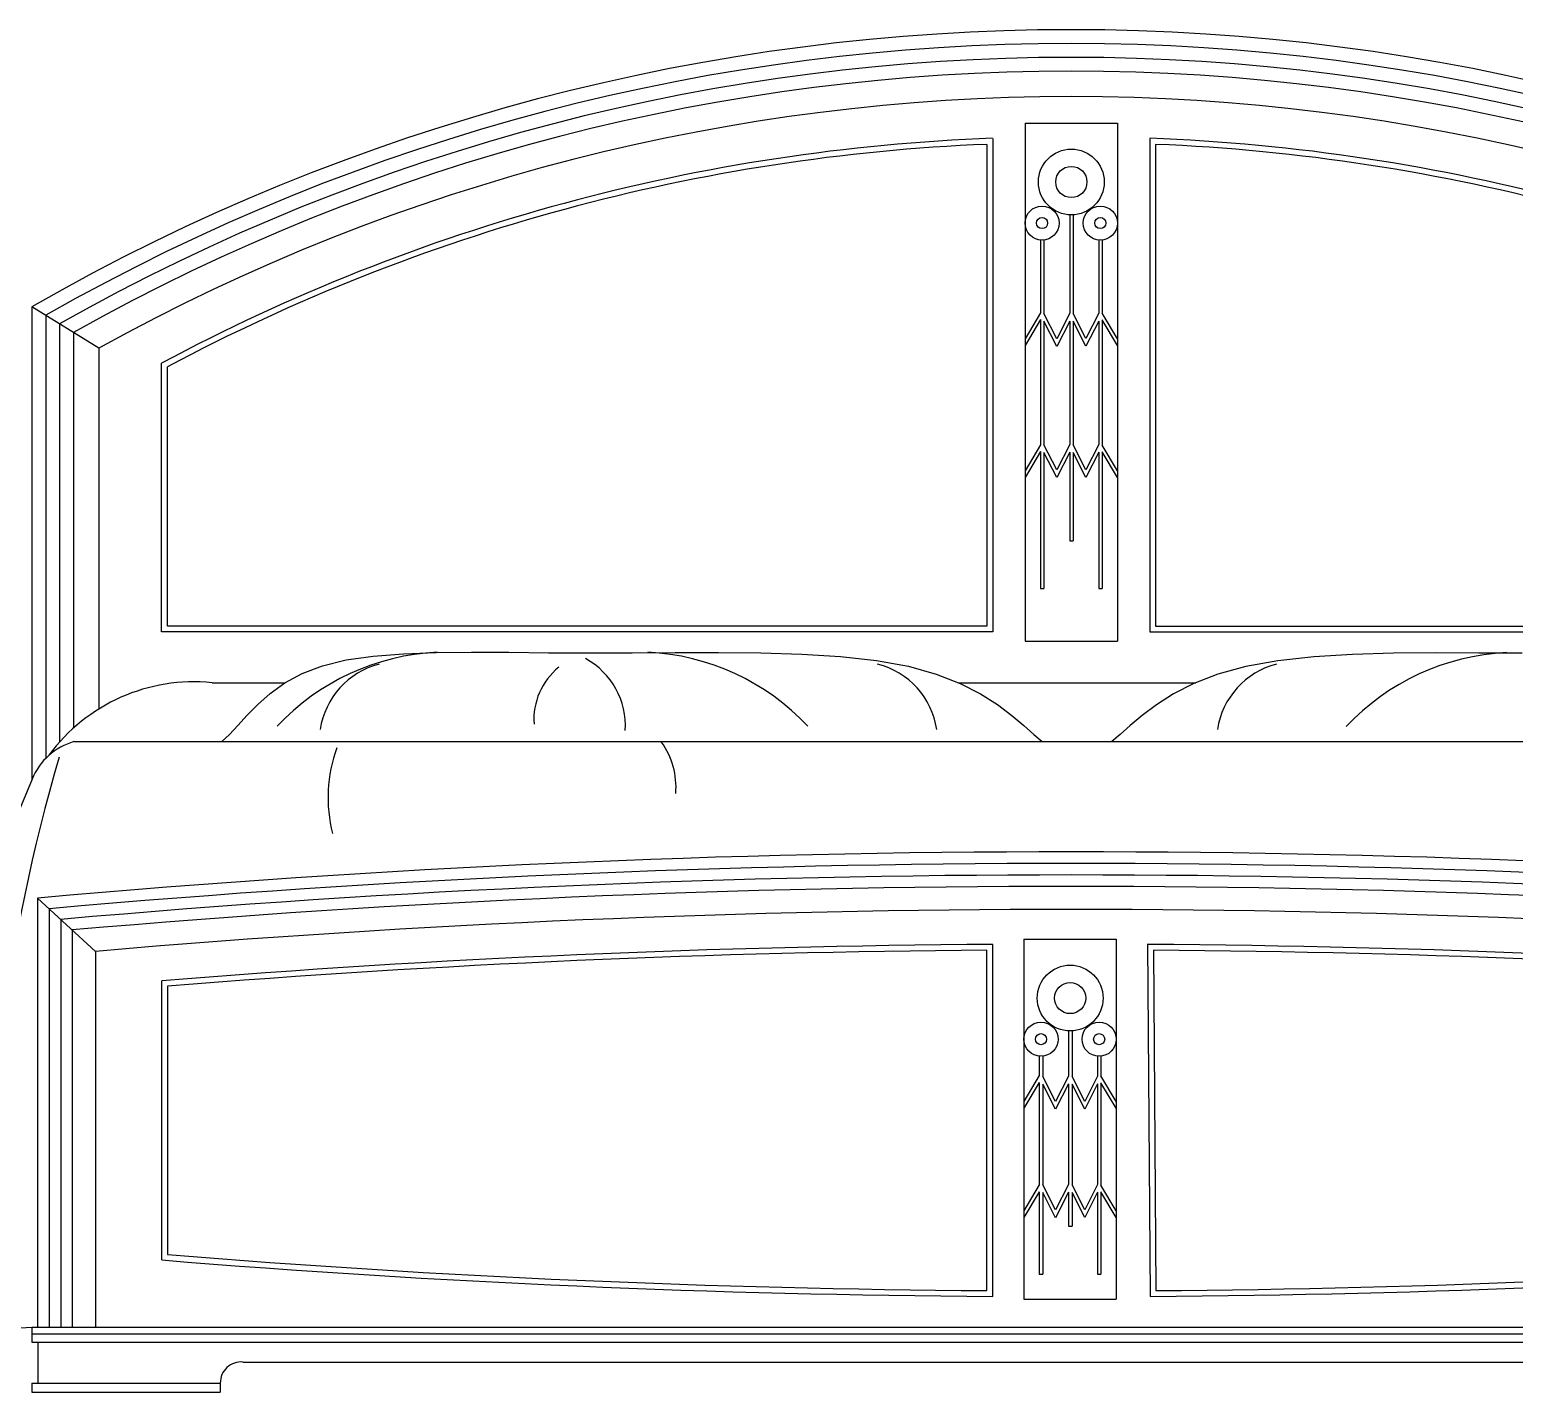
# Model space of a CAD drawing. Header units: millimetres. Extents: x 6388 to 59789, y -18725 to 8137.
# Drawn here: x 15911 to 17196, y 4348 to 5528 of the extents above; entities that cross this region are included whole.
import ezdxf

# ---------------------------------------------------------------- set-up
doc = ezdxf.new("R2010")
doc.units = ezdxf.units.MM

# ---------------------------------------------------------------- blocks, each defined once
blk = doc.blocks.new('A$C6FB662AA')
for p, q in [((1510, 1099), (1590, 1099)), ((1510, 1099), (1590, 1099)), ((1510, 1099), (1510, 650.6)), ((1590, 1099), (1590, 650.6)), ((1477, 1080.7), (1477, 663.5)), ((1482, 1085.9), (1482, 658.5)), ((1618.1, 1085.9), (1618.1, 658.5)), ((1623.1, 1080.7), (1623.1, 663.5)), ((1548.7, 1019.6), (1548.7, 934.4)), ((1551.7, 1019.6), (1551.7, 934.1)), ((1523.4, 997.7), (1523.4, 934.8)), ((1526.4, 997.7), (1526.4, 934.1)), ((1573.8, 997.7), (1573.8, 934.4)), ((1576.8, 997.7), (1576.8, 934.6)), ((650, 940), (650, 530.6)), ((708, 904.1), (650, 940)), ((662, 932.6), (662, 549)), ((1523.4, 934.8), (1510, 912.4)), ((1523.4, 928.9), (1510, 906.6)), ((1523.4, 928.9), (1523.4, 820.4)), ((1537.5, 912.3), (1526.4, 934.1)), ((1526.4, 927.5), (1526.4, 820.5)), ((1537.5, 905.7), (1526.4, 927.5)), ((1548.7, 934.4), (1537.5, 912.3)), ((1548.7, 927.7), (1537.5, 905.7)), ((1548.7, 927.7), (1548.7, 820.8)), ((1562.7, 912.5), (1551.7, 934.1)), ((1562.7, 905.9), (1551.7, 927.5)), ((1551.7, 927.5), (1551.7, 820.5)), ((1573.8, 934.4), (1562.7, 912.5)), ((1573.8, 927.7), (1562.7, 905.9)), ((1573.8, 927.7), (1573.8, 820.8)), ((1590, 912.4), (1576.8, 934.6)), ((1590, 906.6), (1576.8, 928.7)), ((1576.8, 928.7), (1576.8, 820.2)), ((674, 925.2), (674, 563.1)), ((686, 917.8), (686, 575.1)), ((708, 904.1), (708, 591.7)), ((762.4, 658.5), (762.4, 891.3)), ((767.4, 663.5), (767.4, 888.1)), ((1523.4, 820.4), (1510, 798.1)), ((1523.4, 814.6), (1510, 792.2)), ((1523.4, 814.6), (1523.4, 696)), ((1537.5, 798.7), (1526.4, 820.5)), ((1526.4, 813.9), (1526.4, 696)), ((1537.5, 792.1), (1526.4, 813.9)), ((1548.7, 820.8), (1537.5, 798.7)), ((1548.7, 814.1), (1537.5, 792.1)), ((1548.7, 814.1), (1548.7, 737.4)), ((1562.7, 798.9), (1551.7, 820.5)), ((1551.7, 813.9), (1551.7, 737.4)), ((1562.7, 792.3), (1551.7, 813.9)), ((1573.8, 820.8), (1562.7, 798.9)), ((1573.8, 814.1), (1562.7, 792.3)), ((1573.8, 814.1), (1573.8, 696)), ((1590, 798.1), (1576.8, 820.2)), ((1590, 792.2), (1576.8, 814.4)), ((1576.8, 814.4), (1576.8, 696)), ((1548.7, 737.4), (1551.7, 737.4)), ((1523.4, 696), (1526.4, 696)), ((1573.8, 696), (1576.8, 696)), ((1482, 658.5), (762.4, 658.5)), ((1477, 663.5), (767.4, 663.5)), ((1618.1, 658.5), (2337.6, 658.5)), ((1623.1, 663.5), (2332.6, 663.5)), ((1510, 650.6), (1590, 650.6)), ((901.7, 629.2), (922.3, 634.2)), ((922.3, 634.2), (945.7, 637.6)), ((945.7, 637.6), (971.7, 639.6)), ((971.7, 639.6), (1000.1, 640.7)), ((1000.1, 640.7), (1030.7, 641)), ((1030.7, 641), (1063.1, 640.8)), ((1063.1, 640.8), (1097.3, 640.5)), ((1097.3, 640.5), (1132.9, 640.3)), ((1132.9, 640.3), (1169.7, 640.4)), ((1169.7, 640.4), (1207.1, 640.6)), ((1207.1, 640.6), (1244.5, 640.7)), ((1244.5, 640.7), (1281.3, 640.3)), ((1281.3, 640.3), (1316.7, 639.2)), ((1316.7, 639.2), (1350.3, 637.1)), ((1350.3, 637.1), (1381.3, 633.6)), ((1381.3, 633.6), (1409.1, 628.7)), ((1729, 633.5), (1701.2, 628.5)), ((1760, 636.8), (1729, 633.5)), ((1793.5, 638.9), (1760, 636.8)), ((1829, 640), (1793.5, 638.9)), ((1865.7, 640.3), (1829, 640)), ((1903.1, 640.2), (1865.7, 640.3)), ((1940.5, 640), (1903.1, 640.2)), ((869, 614.3), (884, 622.4)), ((884, 622.4), (901.7, 629.2)), ((1409.1, 628.7), (1433.2, 621.9)), ((1433.2, 621.9), (1453.9, 613.8)), ((1677, 621.8), (1656.3, 613.7)), ((1701.2, 628.5), (1677, 621.8)), ((806.2, 614.4), (869.2, 614.4)), ((845.6, 595.7), (856.3, 605.2)), ((856.3, 605.2), (869, 614.3)), ((1452.4, 614.4), (1657.8, 614.4)), ((1453.9, 613.8), (1471.5, 604.9)), ((1471.5, 604.9), (1486.3, 595.5)), ((1638.7, 604.8), (1623.9, 595.4)), ((1656.3, 613.7), (1638.7, 604.8)), ((836.4, 586.3), (845.6, 595.7)), ((1486.3, 595.5), (1498.7, 586.1)), ((1623.9, 595.4), (1611.5, 586.1)), ((828.4, 577.5), (836.4, 586.3)), ((1498.7, 586.1), (1509, 577.4)), ((1611.5, 586.1), (1601.2, 577.3)), ((814.4, 563.5), (821.1, 569.7)), ((821.1, 569.7), (828.4, 577.5)), ((1509, 577.4), (1517.6, 569.7)), ((1517.6, 569.7), (1524.9, 563.5)), ((1592.5, 569.6), (1585.3, 563.5)), ((1601.2, 577.3), (1592.5, 569.6)), ((686.5, 563.5), (2413.6, 563.5)), ((650.2, 531), (488.2, 142.3)), ((705.1, 381.8), (655, 428)), ((655, 428), (655, 56.5)), ((665, 418.8), (665, 56.5)), ((675, 409.5), (675, 56.5)), ((685, 400.3), (685, 56.5)), ((1482, 83.1), (1482, 387.8)), ((1509, 392.3), (1509, 80.7)), ((1509, 392.3), (1589, 392.3)), ((1509, 392.3), (1589, 392.3)), ((1589, 392.3), (1589, 80.7)), ((1616.2, 388.3), (1618.3, 83.1)), ((705, 381.8), (705, 56.5)), ((1477, 88.1), (1477, 382.8)), ((1621.2, 382.8), (1623.2, 88.1)), ((762.4, 356.3), (762.4, 114.6)), ((767.4, 351.7), (767.4, 119.2)), ((1547.7, 312.9), (1547.7, 273.8)), ((1550.7, 312.9), (1550.7, 273.5)), ((1522.4, 291), (1522.4, 274.2)), ((1525.4, 291), (1525.4, 273.5)), ((1572.8, 291), (1572.8, 273.8)), ((1575.8, 291), (1575.8, 274)), ((1522.4, 274.2), (1509, 251.8)), ((1536.5, 251.7), (1525.4, 273.5)), ((1547.7, 273.8), (1536.5, 251.7)), ((1561.7, 251.9), (1550.7, 273.5)), ((1572.8, 273.8), (1561.7, 251.9)), ((1589, 251.8), (1575.8, 274)), ((1522.4, 268.3), (1509, 246)), ((1522.4, 268.3), (1522.4, 179.6)), ((1536.5, 245.1), (1525.4, 266.9)), ((1525.4, 266.9), (1525.4, 179.7)), ((1547.7, 267.1), (1536.5, 245.1)), ((1547.7, 267.1), (1547.7, 179.9)), ((1550.7, 266.9), (1550.7, 179.7)), ((1561.7, 245.3), (1550.7, 266.9)), ((1572.8, 267.1), (1561.7, 245.3)), ((1572.8, 267.1), (1572.8, 179.9)), ((1589, 246), (1575.8, 268.1)), ((1575.8, 268.1), (1575.8, 179.4)), ((1522.4, 179.6), (1509, 157.2)), ((1522.4, 173.7), (1509, 151.4)), ((1522.4, 173.7), (1522.4, 102.4)), ((1536.5, 157.9), (1525.4, 179.7)), ((1536.5, 151.2), (1525.4, 173.1)), ((1525.4, 173.1), (1525.4, 102.4)), ((1547.7, 179.9), (1536.5, 157.9)), ((1547.7, 173.3), (1536.5, 151.2)), ((1547.7, 173.3), (1547.7, 143.8)), ((1561.7, 158.1), (1550.7, 179.7)), ((1550.7, 173.1), (1550.7, 143.8)), ((1561.7, 151.5), (1550.7, 173.1)), ((1572.8, 179.9), (1561.7, 158.1)), ((1572.8, 173.3), (1561.7, 151.5)), ((1572.8, 173.3), (1572.8, 102.4)), ((1589, 157.2), (1575.8, 179.4)), ((1589, 151.4), (1575.8, 173.5)), ((1575.8, 173.5), (1575.8, 102.4)), ((1547.7, 143.8), (1550.7, 143.8)), ((1522.4, 102.4), (1525.4, 102.4)), ((1572.8, 102.4), (1575.8, 102.4)), ((1509, 80.7), (1589, 80.7)), ((650, 56.5), (2450, 56.5)), ((650, 56.5), (650, 43.4)), ((650, 50.5), (2450, 50.5)), ((650, 43.4), (2450, 43.4)), ((655.3, 43.4), (655.3, 8)), ((832.8, 26.2), (2265.3, 26.2)), ((650, 8), (813.1, 8)), ((650, 8), (650, 0)), ((650, 0), (813.1, 0)), ((813.1, 8), (813.1, 0))]:
    blk.add_line(p, q)
for centre, radius in [((1550.1, 1048.1), 28.5), ((1550.1, 1048.1), 13.5), ((1524.8, 1012.5), 14.8), ((1524.8, 1012.5), 4.81), ((1575.2, 1012.5), 14.8), ((1575.2, 1012.5), 4.81), ((1549.1, 341.4), 28.5), ((1549.1, 341.4), 13.5), ((1523.8, 305.8), 14.8), ((1523.8, 305.8), 4.81), ((1574.2, 305.8), 14.8), ((1574.2, 305.8), 4.81)]:
    blk.add_circle(centre, radius)
for centre, radius, start, end in [((1550, -627.5), 1807.5, 60.1372, 119.8628), ((1550, -624.8), 1792.8, 60.3097, 119.6903), ((1550, -622.1), 1778.1, 60.4837, 119.5163), ((1550, -619.2), 1763.2, 60.6591, 119.3409), ((1550, -613.9), 1735.9, 60.9847, 119.0153), ((1543.8, -570.1), 1657.2, 92.1385, 118.1331), ((1543.2, -566), 1648, 92.3016, 118.0799), ((1556.2, -570.1), 1657.2, 61.8669, 87.8615), ((1556.9, -566), 1648, 61.9201, 87.6984), ((1011.2, 437.1), 204.1, 92.8486, 136.7901), ((968, 563.7), 69.1, 104.4036, 171.4428), ((1097.6, 577.1), 66.4, 356.5468, 61.3357), ((1173.2, 437.1), 204.1, 43.2099, 87.1514), ((1365.2, 563.7), 69.1, 8.5572, 75.5964), ((1744.9, 563.6), 69.1, 104.3465, 171.3857), ((1936.8, 436.7), 204.1, 92.7915, 136.733), ((1143.2, 582.6), 58.5, 129.2159, 183.8106), ((790.5, 459.1), 156.2, 84.2497, 143.6478), ((701.4, 510.3), 55.2, 105.6717, 157.9994), ((1033.1, 515), 126.6, 160.089, 194.178), ((1139.9, 523.8), 67.9, 355.5645, 35.3219), ((2193, 107.7), 1582.5, 163.7715, 181.5613), ((1550, -9564.7), 10032.7, 84.88193, 95.11807), ((1550, -9542.9), 10000.9, 84.92314, 95.07686), ((1550, -9520.7), 9968.7, 84.9644, 95.0356), ((1550, -9498), 9936.1, 85.0057, 94.9943), ((1550, -9451.4), 9869.5, 85.08845, 94.91155), ((1541.8, -9206.4), 9594.4, 90.35702, 94.65919), ((1558, -9212.5), 9600.5, 85.34229, 89.65295), ((1541.1, -9174.7), 9557.7, 90.38406, 94.64272), ((1558.7, -9180.8), 9563.8, 85.35876, 89.62576), ((1541.1, 9645.6), 9557.7, 265.35728, 269.61594), ((1559, 9645), 9557.1, 270.38502, 274.64287), ((1541.8, 9677.3), 9594.4, 265.34081, 269.64298), ((1558.3, 9676.6), 9593.7, 270.35816, 274.65936), ((641.6, 112.1), 56.2, 202.3637, 278.5831), ((831.2, 8.3), 18, 84.9407, 180.817)]:
    blk.add_arc(centre, radius, start, end)

msp = doc.modelspace()

# ---------------------------------------------------------------- block references
msp.add_blockref('A$C6FB662AA', (15262.7, 4348.3))

doc.saveas('drawing.dxf')
